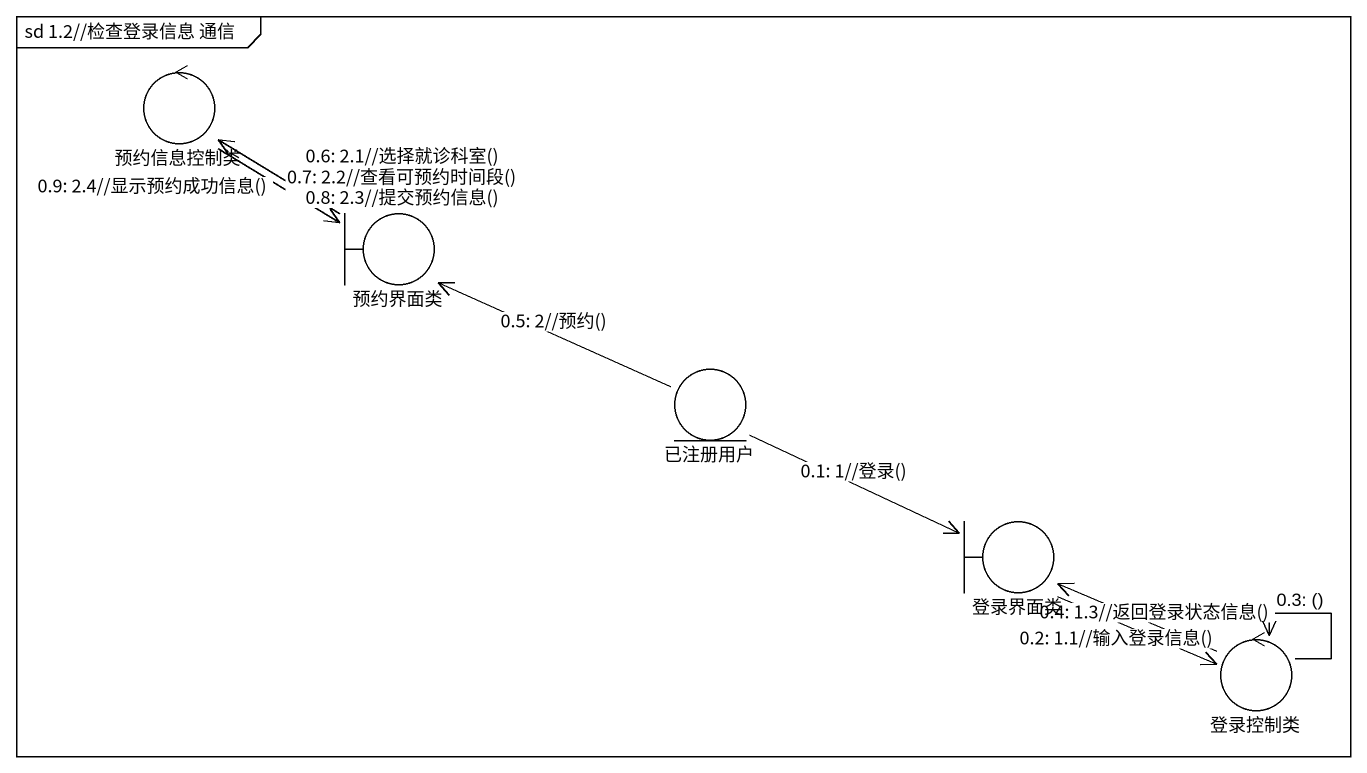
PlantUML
@startuml
mainframe sd 1.2//检查登录信息 通信
control 预约信息控制类
boundary 预约界面类
entity 已注册用户
boundary 登录界面类
control 登录控制类
已注册用户 -right-> 登录界面类 : 0.1: 1//登录()
登录界面类 -right-> 登录控制类 : 0.2: 1.1//输入登录信息()
登录控制类 --> 登录控制类 : 0.3: ()
登录控制类 -left-> 登录界面类 : 0.4: 1.3//返回登录状态信息()
已注册用户 -left-> 预约界面类 : 0.5: 2//预约()
预约界面类 -up-> 预约信息控制类 : 0.6: 2.1//选择就诊科室()\n0.7: 2.2//查看可预约时间段()\n0.8: 2.3//提交预约信息()
预约信息控制类 --> 预约界面类 : 0.9: 2.4//显示预约成功信息()
@enduml
